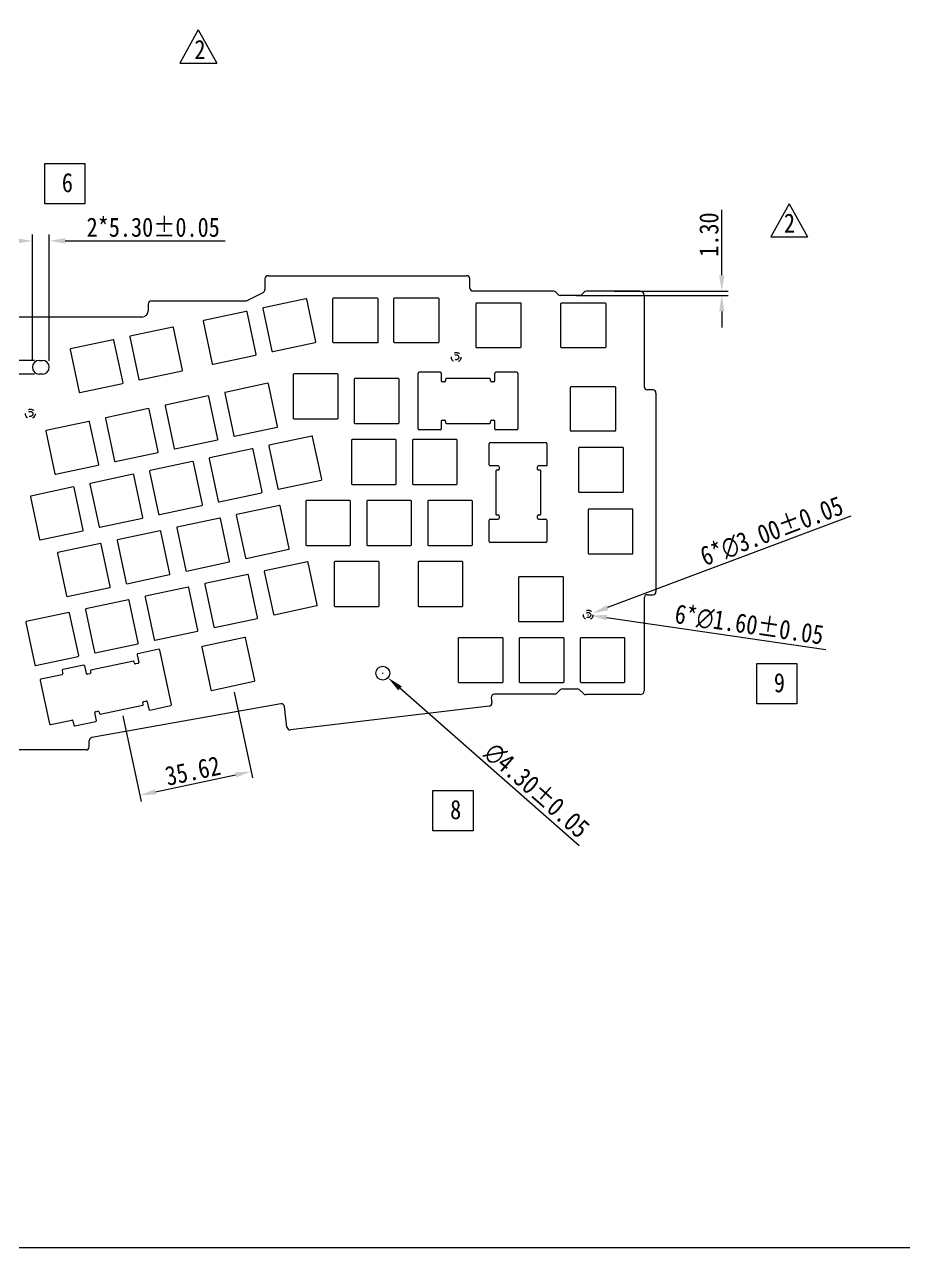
# Model space of a CAD drawing. Header units: millimetres. Extents: x 2357 to 4581, y 2083 to 2871.
# Drawn here: x 3817.8 to 4092.9, y 2082.5 to 2464.7 of the extents above; entities that cross this region are included whole.
import ezdxf

# ---------------------------------------------------------------- set-up
doc = ezdxf.new("R2010")
doc.units = ezdxf.units.MM
doc.header["$LTSCALE"] = 16.335
doc.header["$PDMODE"] = 3
doc.header["$PDSIZE"] = 8
doc.linetypes.add('HIDDEN', pattern=[0.2, 0.1, -0.1])
doc.layers.get('0').update_dxf_attribs({"linetype": 'CONTINUOUS'})
doc.layers.get('Defpoints').update_dxf_attribs({"linetype": 'CONTINUOUS'})
for name, color, linetype in [('DEFAULT_2', 8, 'HIDDEN'), ('图框', 7, 'CONTINUOUS'), ('文字说明', 2, 'CONTINUOUS'), ('标注尺寸', 2, 'CONTINUOUS')]:
    doc.layers.add(name, color=color, linetype=linetype)
doc.styles.get("Standard").update_dxf_attribs({"font": '', "width": 0.85, "height": 6})
doc.styles.get('STANDARD').set_extended_font_data('SimSun')
doc.dimstyles.get("Standard").update_dxf_attribs({"dimtxt": 2.5, "dimasz": 5, "dimexe": 2, "dimexo": 2, "dimgap": 1, "dimtad": 1, "dimzin": 1, "dimdsep": 46, "dimtxsty": 'STANDARD', "dimcen": 0.09, "dimadec": 0, "dimazin": 2, "dimtp": 0.01, "dimtm": 0.01, "dimtfac": 1, "dimtofl": 0, "dimtmove": 0, "dimatfit": 3, "dimfxl": 1, "dimtolj": 1, "dimarcsym": 0})

# ---------------------------------------------------------------- blocks, each defined once
blk = doc.blocks.new('*D17')
at = {"layer": 'Defpoints', "color": 0}
for p in [(3825.56, 2397.07), (3820.26, 2357.56), (3825.56, 2357.56)]:
    blk.add_point(p, dxfattribs=at)
at = {"layer": '标注尺寸', "color": 0, "lineweight": -2}
for p, q in [((3815.26, 2397.07), (3810.26, 2397.07)), ((3820.26, 2359.56), (3820.26, 2399.07)), ((3825.56, 2359.56), (3825.56, 2399.07)), ((3830.56, 2397.07), (3880.49, 2397.07))]:
    blk.add_line(p, q, dxfattribs=at)
at = {"layer": '标注尺寸', "color": 0}
for points in [[(3815.26, 2397.9), (3815.26, 2396.23), (3820.26, 2397.07)], [(3830.56, 2397.9), (3830.56, 2396.23), (3825.56, 2397.07)]]:
    blk.add_solid(points, dxfattribs=at)
at = {"layer": '标注尺寸', "color": 0, "insert": (3858.03, 2401.3), "char_height": 6, "attachment_point": 5}
blk.add_mtext('\\A1;2*5.30%%P0.05', dxfattribs=at)
blk = doc.blocks.new('*D18')
at = {"layer": 'Defpoints', "color": 0}
for p in [(3822.91, 2359.71), (3805.73, 2355.41), (3822.91, 2355.41)]:
    blk.add_point(p, dxfattribs=at)
at = {"layer": '标注尺寸', "color": 0, "lineweight": -2}
for p, q in [((3805.73, 2364.71), (3805.73, 2422.54)), ((3820.91, 2359.71), (3803.73, 2359.71)), ((3820.91, 2355.41), (3803.73, 2355.41)), ((3805.73, 2350.41), (3805.73, 2345.41))]:
    blk.add_line(p, q, dxfattribs=at)
at = {"layer": '标注尺寸', "color": 0}
for points in [[(3804.9, 2364.71), (3806.57, 2364.71), (3805.73, 2359.71)], [(3804.9, 2350.41), (3806.57, 2350.41), (3805.73, 2355.41)]]:
    blk.add_solid(points, dxfattribs=at)
at = {"layer": '标注尺寸', "color": 0, "insert": (3801.5, 2400.07), "char_height": 6, "attachment_point": 5, "rotation": 90}
blk.add_mtext('\\A1;2*4.30%%P0.05', dxfattribs=at)
blk = doc.blocks.new('*D19')
at = {"layer": 'Defpoints', "color": 0}
for p in [(3992.56, 2279.64), (3995.37, 2280.7)]:
    blk.add_point(p, dxfattribs=at)
at = {"layer": '标注尺寸', "color": 0, "lineweight": -2}
for p, q in [((4076.06, 2311.07), (4000.05, 2282.46)), ((3993.88, 2280.17), (3994.06, 2280.17)), ((3993.97, 2280.08), (3993.97, 2280.26))]:
    blk.add_line(p, q, dxfattribs=at)
at = {"layer": '标注尺寸', "color": 0}
blk.add_solid([(3999.76, 2283.24), (4000.34, 2281.68), (3995.37, 2280.7)], dxfattribs=at)
at = {"layer": '标注尺寸', "color": 0, "insert": (4051.37, 2306.3), "char_height": 6, "attachment_point": 5, "rotation": 20.6277}
blk.add_mtext('\\A1;6*{\\fGulim|b0|i0|c129|p0;∅}3.00%%P0.05', dxfattribs=at)
blk = doc.blocks.new('*D20')
at = {"layer": 'Defpoints', "color": 0}
for p in [(3993.18, 2280.29), (3994.76, 2280.06)]:
    blk.add_point(p, dxfattribs=at)
at = {"layer": '标注尺寸', "color": 0, "lineweight": -2}
for p, q in [((3993.88, 2280.17), (3994.06, 2280.17)), ((3993.97, 2280.08), (3993.97, 2280.26)), ((4068.21, 2269.31), (3999.71, 2279.33))]:
    blk.add_line(p, q, dxfattribs=at)
at = {"layer": '标注尺寸', "color": 0}
blk.add_solid([(3999.83, 2280.16), (3999.59, 2278.51), (3994.76, 2280.06)], dxfattribs=at)
at = {"layer": '标注尺寸', "color": 0, "insert": (4044.3, 2277.09), "char_height": 6, "attachment_point": 5, "rotation": 351.6786}
blk.add_mtext('\\A1;6*{\\fGulim|b0|i0|c129|p0;∅}1.60%%P0.05', dxfattribs=at)
blk = doc.blocks.new('*D21')
at = {"layer": 'Defpoints', "color": 0}
for p in [(3928.17, 2263.41), (3931.4, 2260.57)]:
    blk.add_point(p, dxfattribs=at)
at = {"layer": '标注尺寸', "color": 0, "lineweight": -2}
for p, q in [((3929.7, 2261.99), (3929.88, 2261.99)), ((3929.79, 2261.9), (3929.79, 2262.08)), ((3991.13, 2208.02), (3935.16, 2257.27))]:
    blk.add_line(p, q, dxfattribs=at)
at = {"layer": '标注尺寸', "color": 0}
blk.add_solid([(3935.71, 2257.89), (3934.6, 2256.64), (3931.4, 2260.57)], dxfattribs=at)
at = {"layer": '标注尺寸', "color": 0, "insert": (3977.92, 2225.28), "char_height": 6, "attachment_point": 5, "rotation": 318.6564}
blk.add_mtext('\\A1;{\\fGulim|b0|i0|c129|p0;∅}4.30%%P0.05', dxfattribs=at)
blk = doc.blocks.new('*D44')
at = {"layer": 'Defpoints', "color": 0}
for p in [(3882.95, 2258.04), (3848.11, 2250.63), (3888.65, 2231.26)]:
    blk.add_point(p, dxfattribs=at)
at = {"layer": '标注尺寸', "color": 0, "lineweight": -2}
for p, q in [((3883.37, 2256.08), (3889.07, 2229.3)), ((3848.53, 2248.67), (3854.22, 2221.89)), ((3858.7, 2224.88), (3883.76, 2230.22))]:
    blk.add_line(p, q, dxfattribs=at)
at = {"layer": '标注尺寸', "color": 0}
for points in [[(3883.59, 2231.03), (3883.93, 2229.4), (3888.65, 2231.26)], [(3858.53, 2225.7), (3858.87, 2224.07), (3853.81, 2223.84)]]:
    blk.add_solid(points, dxfattribs=at)
at = {"layer": '标注尺寸', "color": 0, "insert": (3870.4, 2231.46), "char_height": 6, "attachment_point": 5, "rotation": 12.0106}
blk.add_mtext('\\A1;35.62', dxfattribs=at)
blk = doc.blocks.new('*D52')
at = {"layer": 'Defpoints', "color": 0}
for p in [(4000.09, 2381.34), (4035.73, 2381.34), (3988.29, 2380.04)]:
    blk.add_point(p, dxfattribs=at)
at = {"layer": '标注尺寸', "color": 0, "lineweight": -2}
for p, q in [((4035.73, 2386.34), (4035.73, 2406.73)), ((4002.09, 2381.34), (4037.73, 2381.34)), ((3990.29, 2380.04), (4037.73, 2380.04)), ((4035.73, 2375.04), (4035.73, 2370.04))]:
    blk.add_line(p, q, dxfattribs=at)
at = {"layer": '标注尺寸', "color": 0}
for points in [[(4034.89, 2386.34), (4036.56, 2386.34), (4035.73, 2381.34)], [(4034.89, 2375.04), (4036.56, 2375.04), (4035.73, 2380.04)]]:
    blk.add_solid(points, dxfattribs=at)
at = {"layer": '标注尺寸', "color": 0, "insert": (4031.73, 2399.03), "char_height": 6, "attachment_point": 5, "rotation": 90}
blk.add_mtext('\\A1;1.30', dxfattribs=at)

msp = doc.modelspace()

# ---------------------------------------------------------------- linework, layer by layer
at = {"color": 5, "linetype": 'Continuous'}
for p, q in [((3892.967, 2385.191), (3892.967, 2381.86)), ((3893.967, 2386.191), (3955.967, 2386.191)), ((3956.967, 2382.336), (3956.967, 2385.191)), ((3887.367, 2378.442), (3892.414, 2380.965)), ((3892.967, 2384.391), (3892.967, 2381.86)), ((3956.967, 2382.336), (3956.967, 2384.391)), ((3983.136, 2381.336), (3957.967, 2381.336)), ((3984.556, 2380.331), (3983.843, 2381.043)), ((3992.738, 2381.043), (3992.024, 2380.33)), ((4010.267, 2381.336), (3993.445, 2381.336)), ((3856.472, 2377.336), (3856.472, 2375.241)), ((3857.472, 2378.336), (3886.92, 2378.336)), ((3905.76, 2378.996), (3892.458, 2376.166)), ((3908.828, 2365.54), (3905.998, 2378.842)), ((3914.223, 2365.436), (3914.223, 2379.036)), ((3914.423, 2379.236), (3928.023, 2379.236)), ((3928.223, 2379.036), (3928.223, 2365.236)), ((3933.273, 2365.436), (3933.273, 2379.036)), ((3933.473, 2379.236), (3947.073, 2379.236)), ((3947.273, 2379.036), (3947.273, 2365.436)), ((3958.922, 2363.891), (3958.922, 2377.491)), ((3959.122, 2377.691), (3972.922, 2377.691)), ((3972.922, 2377.691), (3972.922, 2363.891)), ((3991.317, 2380.037), (3985.263, 2380.038)), ((3985.467, 2363.891), (3985.467, 2377.491)), ((3985.667, 2377.691), (3999.267, 2377.691)), ((3999.467, 2377.491), (3999.467, 2363.891)), ((4011.467, 2380.136), (4011.467, 2351.506)), ((3887.127, 2375.032), (3873.825, 2372.202)), ((3890.195, 2361.576), (3887.365, 2374.878)), ((3892.304, 2375.929), (3895.134, 2362.626)), ((3854.472, 2373.241), (3801.538, 2373.241)), ((3864.166, 2370.147), (3850.864, 2367.317)), ((3867.234, 2356.691), (3864.404, 2369.993)), ((3873.671, 2371.965), (3876.501, 2358.662)), ((3845.533, 2366.183), (3832.231, 2363.353)), ((3848.601, 2352.726), (3845.771, 2366.029)), ((3850.71, 2367.08), (3853.54, 2353.777)), ((3832.077, 2363.115), (3834.907, 2349.813)), ((3895.371, 2362.472), (3908.674, 2365.302)), ((3928.223, 2365.236), (3914.423, 2365.236)), ((3947.073, 2365.236), (3933.473, 2365.236)), ((3972.722, 2363.691), (3959.122, 2363.691)), ((3999.267, 2363.691), (3985.667, 2363.691)), ((3822.407, 2359.711), (3823.407, 2359.711)), ((3876.738, 2358.508), (3890.041, 2361.338)), ((3823.407, 2355.411), (3822.407, 2355.411)), ((3853.777, 2353.623), (3867.08, 2356.453)), ((3901.822, 2355.291), (3901.822, 2341.691)), ((3915.622, 2355.491), (3902.022, 2355.491)), ((3915.822, 2341.691), (3915.822, 2355.291)), ((3940.822, 2338.323), (3940.822, 2355.721)), ((3947.772, 2356.021), (3941.122, 2356.021)), ((3948.072, 2355.721), (3948.072, 2353.321)), ((3964.772, 2353.321), (3964.772, 2355.721)), ((3971.722, 2356.021), (3965.072, 2356.021)), ((3972.022, 2355.721), (3972.022, 2338.323)), ((3835.144, 2349.659), (3848.447, 2352.489)), ((3893.827, 2352.573), (3880.524, 2349.743)), ((3896.894, 2339.117), (3894.064, 2352.419)), ((3920.872, 2353.821), (3920.872, 2340.221)), ((3934.672, 2354.021), (3921.072, 2354.021)), ((3934.872, 2340.221), (3934.872, 2353.821)), ((3949.122, 2353.021), (3948.372, 2353.021)), ((3949.422, 2353.821), (3949.422, 2353.321)), ((3963.222, 2354.021), (3949.622, 2354.021)), ((3963.422, 2353.321), (3963.422, 2353.821)), ((3964.472, 2353.021), (3963.722, 2353.021)), ((3988.467, 2337.771), (3988.467, 2351.371)), ((3988.667, 2351.571), (4002.267, 2351.571)), ((4002.467, 2351.371), (4002.467, 2337.771)), ((4014.167, 2350.506), (4012.467, 2350.506)), ((3875.194, 2348.609), (3861.891, 2345.779)), ((3878.261, 2335.153), (3875.431, 2348.455)), ((3880.37, 2349.506), (3883.2, 2336.204)), ((4015.167, 2349.506), (4015.167, 2287.506)), ((3856.561, 2344.645), (3843.258, 2341.815)), ((3859.628, 2331.189), (3856.798, 2344.491)), ((3861.737, 2345.542), (3864.567, 2332.239)), ((3837.928, 2340.681), (3824.625, 2337.851)), ((3840.995, 2327.224), (3838.165, 2340.527)), ((3843.104, 2341.578), (3845.934, 2328.275)), ((3902.022, 2341.491), (3915.622, 2341.491)), ((3921.072, 2340.021), (3934.672, 2340.021)), ((3948.072, 2340.721), (3948.072, 2338.323)), ((3948.372, 2341.021), (3949.122, 2341.021)), ((3949.422, 2340.721), (3949.422, 2340.221)), ((3949.622, 2340.021), (3963.222, 2340.021)), ((3963.422, 2340.221), (3963.422, 2340.721)), ((3963.722, 2341.021), (3964.472, 2341.021)), ((3964.772, 2338.323), (3964.772, 2340.721)), ((3824.471, 2337.613), (3827.301, 2324.311)), ((3883.438, 2336.05), (3896.74, 2338.88)), ((3907.621, 2336.032), (3894.318, 2333.202)), ((3910.688, 2322.575), (3907.858, 2335.878)), ((3947.772, 2338.023), (3941.122, 2338.023)), ((3971.722, 2338.023), (3965.072, 2338.023)), ((4002.267, 2337.571), (3988.667, 2337.571)), ((3864.805, 2332.085), (3878.107, 2334.916)), ((3888.988, 2332.067), (3875.685, 2329.237)), ((3892.055, 2318.611), (3889.225, 2331.913)), ((3894.164, 2332.964), (3896.994, 2319.662)), ((3919.984, 2334.771), (3919.984, 2321.171)), ((3933.784, 2334.971), (3920.184, 2334.971)), ((3933.984, 2321.171), (3933.984, 2334.771)), ((3939.034, 2334.771), (3939.034, 2321.171)), ((3952.834, 2334.971), (3939.234, 2334.971)), ((3953.034, 2321.171), (3953.034, 2334.771)), ((3963.078, 2327.107), (3963.078, 2333.757)), ((3963.378, 2334.057), (3980.778, 2334.057)), ((3981.078, 2333.757), (3981.078, 2326.807)), ((3990.972, 2332.321), (3990.972, 2318.721)), ((4004.772, 2332.521), (3991.172, 2332.521)), ((4004.972, 2318.721), (4004.972, 2332.321)), ((3846.172, 2328.121), (3859.474, 2330.951)), ((3870.355, 2328.103), (3857.052, 2325.273)), ((3873.422, 2314.647), (3870.592, 2327.949)), ((3875.531, 2329), (3878.361, 2315.698)), ((3827.539, 2324.157), (3840.841, 2326.987)), ((3851.722, 2324.139), (3838.419, 2321.309)), ((3854.789, 2310.683), (3851.959, 2323.985)), ((3856.898, 2325.036), (3859.728, 2311.734)), ((3965.837, 2326.807), (3963.378, 2326.807)), ((3965.137, 2325.257), (3965.137, 2311.657)), ((3965.837, 2325.457), (3965.337, 2325.457)), ((3966.137, 2326.507), (3966.137, 2325.757)), ((3978.137, 2325.757), (3978.137, 2326.507)), ((3981.078, 2326.807), (3978.437, 2326.807)), ((3978.937, 2325.457), (3978.437, 2325.457)), ((3979.137, 2311.657), (3979.137, 2325.257)), ((3833.089, 2320.175), (3819.786, 2317.345)), ((3836.156, 2306.719), (3833.326, 2320.021)), ((3838.265, 2321.072), (3841.096, 2307.77)), ((3897.232, 2319.508), (3910.534, 2322.338)), ((3920.184, 2320.971), (3933.784, 2320.971)), ((3939.234, 2320.971), (3952.834, 2320.971)), ((3819.632, 2317.108), (3822.463, 2303.805)), ((3878.599, 2315.544), (3891.901, 2318.374)), ((3991.172, 2318.521), (4004.772, 2318.521)), ((3859.966, 2311.58), (3873.268, 2314.41)), ((3897.461, 2314.394), (3884.159, 2311.564)), ((3900.528, 2300.937), (3897.698, 2314.24)), ((3905.722, 2315.721), (3905.722, 2302.121)), ((3919.522, 2315.921), (3905.922, 2315.921)), ((3919.722, 2302.121), (3919.722, 2315.721)), ((3924.772, 2315.721), (3924.772, 2302.121)), ((3938.572, 2315.921), (3924.972, 2315.921)), ((3938.772, 2302.121), (3938.772, 2315.721)), ((3943.822, 2315.721), (3943.822, 2302.121)), ((3957.622, 2315.921), (3944.022, 2315.921)), ((3957.822, 2302.121), (3957.822, 2315.721)), ((3993.972, 2313.071), (3993.972, 2299.471)), ((4007.772, 2313.271), (3994.172, 2313.271)), ((4007.972, 2299.471), (4007.972, 2313.071)), ((3841.333, 2307.616), (3854.635, 2310.446)), ((3878.828, 2310.43), (3865.526, 2307.6)), ((3881.895, 2296.973), (3879.065, 2310.276)), ((3884.005, 2311.326), (3886.835, 2298.024)), ((3963.078, 2303.157), (3963.078, 2309.807)), ((3963.378, 2310.107), (3965.837, 2310.107)), ((3965.337, 2311.457), (3965.837, 2311.457)), ((3966.137, 2311.157), (3966.137, 2310.407)), ((3978.137, 2310.407), (3978.137, 2311.157)), ((3978.437, 2311.457), (3978.937, 2311.457)), ((3978.437, 2310.107), (3980.778, 2310.107)), ((3981.078, 2309.807), (3981.078, 2303.157)), ((3822.7, 2303.651), (3836.002, 2306.481)), ((3860.195, 2306.465), (3846.893, 2303.635)), ((3863.262, 2293.009), (3860.432, 2306.311)), ((3865.372, 2307.362), (3868.202, 2294.06)), ((3841.562, 2302.501), (3828.26, 2299.671)), ((3844.629, 2289.045), (3841.799, 2302.347)), ((3846.739, 2303.398), (3849.569, 2290.096)), ((3905.922, 2301.921), (3919.522, 2301.921)), ((3924.972, 2301.921), (3938.572, 2301.921)), ((3944.022, 2301.921), (3957.622, 2301.921)), ((3980.778, 2302.857), (3963.378, 2302.857)), ((3828.106, 2299.434), (3830.936, 2286.132)), ((3887.072, 2297.87), (3900.374, 2300.7)), ((3994.172, 2299.271), (4007.772, 2299.271)), ((3868.439, 2293.906), (3881.741, 2296.736)), ((3892.752, 2293.711), (3895.582, 2280.409)), ((3906.208, 2296.778), (3892.906, 2293.948)), ((3909.275, 2283.322), (3906.445, 2296.624)), ((3914.622, 2296.671), (3914.622, 2283.071)), ((3928.422, 2296.871), (3914.822, 2296.871)), ((3928.622, 2283.071), (3928.622, 2296.671)), ((3940.822, 2296.671), (3940.822, 2283.071)), ((3954.622, 2296.871), (3941.022, 2296.871)), ((3954.822, 2283.071), (3954.822, 2296.671)), ((3849.806, 2289.942), (3863.108, 2292.772)), ((3874.119, 2289.747), (3876.949, 2276.445)), ((3887.575, 2292.814), (3874.273, 2289.984)), ((3890.642, 2279.358), (3887.812, 2292.66)), ((3972.222, 2291.921), (3972.222, 2278.321)), ((3986.022, 2292.121), (3972.422, 2292.121)), ((3986.222, 2278.321), (3986.222, 2291.921)), ((3831.173, 2285.978), (3844.475, 2288.808)), ((3855.486, 2285.783), (3858.316, 2272.48)), ((3868.942, 2288.85), (3855.64, 2286.02)), ((3872.009, 2275.394), (3869.179, 2288.696)), ((4011.467, 2285.506), (4011.467, 2256.501)), ((4012.467, 2286.506), (4014.167, 2286.506)), ((3836.853, 2281.819), (3839.683, 2268.516)), ((3850.309, 2284.886), (3837.007, 2282.056)), ((3853.376, 2271.43), (3850.546, 2284.732)), ((3895.819, 2280.255), (3909.121, 2283.085)), ((3914.822, 2282.871), (3928.422, 2282.871)), ((3941.022, 2282.871), (3954.622, 2282.871)), ((3818.22, 2277.854), (3821.05, 2264.552)), ((3831.676, 2280.922), (3818.374, 2278.092)), ((3834.743, 2267.465), (3831.913, 2280.768)), ((3877.186, 2276.291), (3890.488, 2279.121)), ((3972.422, 2278.121), (3986.022, 2278.121)), ((3858.553, 2272.326), (3871.855, 2275.156)), ((3839.92, 2268.362), (3853.222, 2271.192)), ((3886.691, 2273.15), (3873.389, 2270.32)), ((3889.758, 2259.693), (3886.928, 2272.996)), ((3953.372, 2272.871), (3953.372, 2259.271)), ((3967.172, 2273.071), (3953.572, 2273.071)), ((3967.372, 2259.271), (3967.372, 2272.871)), ((3972.422, 2272.871), (3972.422, 2259.271)), ((3986.222, 2273.071), (3972.622, 2273.071)), ((3986.422, 2259.271), (3986.422, 2272.871)), ((3991.472, 2272.871), (3991.472, 2259.271)), ((4005.272, 2273.071), (3991.672, 2273.071)), ((4005.472, 2259.271), (4005.472, 2272.871)), ((3821.287, 2264.398), (3834.589, 2267.228)), ((3853.01, 2267.722), (3853.509, 2265.375)), ((3859.745, 2269.462), (3853.241, 2268.078)), ((3863.722, 2252.212), (3860.101, 2269.231)), ((3873.235, 2270.082), (3876.065, 2256.78)), ((3829.584, 2262.738), (3829.771, 2261.858)), ((3836.32, 2264.478), (3829.815, 2263.094)), ((3837.175, 2261.9), (3836.675, 2264.247)), ((3838.391, 2262.67), (3838.495, 2262.18)), ((3851.848, 2265.737), (3838.545, 2262.907)), ((3852.189, 2265.094), (3852.085, 2265.583)), ((3853.278, 2265.019), (3852.545, 2264.863)), ((3822.707, 2259.742), (3825.6, 2246.146)), ((3829.54, 2261.502), (3822.938, 2260.098)), ((3838.264, 2261.825), (3837.531, 2261.669)), ((3876.302, 2256.626), (3889.604, 2259.456)), ((3953.572, 2259.071), (3967.172, 2259.071)), ((3972.622, 2259.071), (3986.222, 2259.071)), ((3991.672, 2259.071), (4005.272, 2259.071)), ((3983.752, 2255.428), (3964.695, 2255.428)), ((3985.355, 2256.849), (3983.937, 2255.561)), ((3986.028, 2257.109), (3990.537, 2257.109)), ((3992.628, 2255.561), (3991.209, 2256.849)), ((4010.267, 2255.301), (3993.3, 2255.301)), ((3897.909, 2252.414), (3838.863, 2241.851)), ((3841.459, 2249.213), (3854.761, 2252.043)), ((3854.915, 2252.281), (3854.811, 2252.77)), ((3855.042, 2253.125), (3855.775, 2253.281)), ((3856.131, 2253.05), (3856.631, 2250.703)), ((3856.987, 2250.472), (3863.491, 2251.856)), ((3899.835, 2245.158), (3899.078, 2251.548)), ((3963.012, 2251.63), (3900.945, 2244.282)), ((3963.701, 2254.311), (3963.887, 2252.74)), ((3825.956, 2245.915), (3832.558, 2247.32)), ((3840.296, 2247.228), (3839.797, 2249.575)), ((3840.028, 2249.931), (3840.761, 2250.087)), ((3841.117, 2249.856), (3841.221, 2249.367)), ((3832.914, 2247.089), (3833.205, 2245.719)), ((3833.561, 2245.488), (3840.065, 2246.872)), ((3838.039, 2238.991), (3838.039, 2240.866)), ((3837.039, 2237.991), (3800.039, 2237.991))]:
    msp.add_line(p, q, dxfattribs=at)
msp.add_circle((3929.787, 2261.991), 2.15, dxfattribs=at)
for centre, radius, start, end in [((3893.967, 2385.191), 1, 90, 180), ((3955.967, 2385.191), 1, 0, 90), ((3891.967, 2381.86), 1, 296.56505, 0), ((3957.967, 2382.336), 1, 180, 270), ((3983.136, 2380.336), 1, 44.99616, 90), ((3993.445, 2380.336), 1, 90, 134.99616), ((4010.267, 2380.136), 1.2, 0, 90), ((3857.472, 2377.336), 1, 90, 180), ((3886.92, 2379.336), 1, 270, 296.56505), ((3905.802, 2378.8), 0.2, 12.01059, 102.01059), ((3914.423, 2379.036), 0.2, 90, 180), ((3928.023, 2379.036), 0.2, 0, 90), ((3933.473, 2379.036), 0.2, 90, 180), ((3947.073, 2379.036), 0.2, 0, 90), ((3959.122, 2377.491), 0.2, 90, 180), ((3985.263, 2381.038), 1, 224.99616, 269.99616), ((3985.667, 2377.491), 0.2, 90, 180), ((3991.317, 2381.037), 1, 269.99616, 314.99616), ((3999.267, 2377.491), 0.2, 0, 90), ((3854.472, 2375.241), 2, 270, 0), ((3887.169, 2374.836), 0.2, 12.01059, 102.01059), ((3892.5, 2375.97), 0.2, 102.01059, 192.01059), ((3864.208, 2369.951), 0.2, 12.01059, 102.01059), ((3873.867, 2372.006), 0.2, 102.01059, 192.01059), ((3845.575, 2365.987), 0.2, 12.01059, 102.01059), ((3850.906, 2367.121), 0.2, 102.01059, 192.01059), ((3832.273, 2363.157), 0.2, 102.01059, 192.01059), ((3895.33, 2362.668), 0.2, 192.01059, 282.01059), ((3908.632, 2365.498), 0.2, 282.01059, 12.01059), ((3914.423, 2365.436), 0.2, 180, 270), ((3933.473, 2365.436), 0.2, 180, 270), ((3947.073, 2365.436), 0.2, 270, 0), ((3959.122, 2363.891), 0.2, 180, 270), ((3972.722, 2363.891), 0.2, 270, 0), ((3985.667, 2363.891), 0.2, 180, 270), ((3999.267, 2363.891), 0.2, 270, 0), ((3822.407, 2357.561), 2.15, 90, 270), ((3823.407, 2357.561), 2.15, 270, 90), ((3876.697, 2358.704), 0.2, 192.01059, 282.01059), ((3889.999, 2361.534), 0.2, 282.01059, 12.01059), ((3867.038, 2356.649), 0.2, 282.01059, 12.01059), ((3902.022, 2355.291), 0.2, 90, 180), ((3915.622, 2355.291), 0.2, 0, 90), ((3941.122, 2355.721), 0.3, 90, 180), ((3947.772, 2355.721), 0.3, 0, 90), ((3965.072, 2355.721), 0.3, 90, 180), ((3971.722, 2355.721), 0.3, 0, 90), ((3848.405, 2352.685), 0.2, 282.01059, 12.01059), ((3853.736, 2353.819), 0.2, 192.01059, 282.01059), ((3893.868, 2352.378), 0.2, 12.01059, 102.01059), ((3921.072, 2353.821), 0.2, 90, 180), ((3934.672, 2353.821), 0.2, 0, 90), ((3948.372, 2353.321), 0.3, 180, 270), ((3949.122, 2353.321), 0.3, 270, 0), ((3949.622, 2353.821), 0.2, 90, 180), ((3963.222, 2353.821), 0.2, 0, 90), ((3963.722, 2353.321), 0.3, 180, 270), ((3964.472, 2353.321), 0.3, 270, 0), ((3988.667, 2351.371), 0.2, 90, 180), ((4002.267, 2351.371), 0.2, 0, 90), ((4012.467, 2351.506), 1, 180, 270), ((4014.167, 2349.506), 1, 0, 90), ((3835.103, 2349.855), 0.2, 192.01059, 282.01059), ((3875.235, 2348.413), 0.2, 12.01059, 102.01059), ((3880.566, 2349.548), 0.2, 102.01059, 192.01059), ((3856.602, 2344.449), 0.2, 12.01059, 102.01059), ((3861.933, 2345.583), 0.2, 102.01059, 192.01059), ((3837.969, 2340.485), 0.2, 12.01059, 102.01059), ((3843.3, 2341.619), 0.2, 102.01059, 192.01059), ((3896.698, 2339.075), 0.2, 282.01059, 12.01059), ((3902.022, 2341.691), 0.2, 180, 270), ((3915.622, 2341.691), 0.2, 270, 0), ((3921.072, 2340.221), 0.2, 180, 270), ((3934.672, 2340.221), 0.2, 270, 0), ((3948.372, 2340.721), 0.3, 90, 180), ((3949.122, 2340.721), 0.3, 0, 90), ((3949.622, 2340.221), 0.2, 180, 270), ((3963.222, 2340.221), 0.2, 270, 0), ((3963.722, 2340.721), 0.3, 90, 180), ((3964.472, 2340.721), 0.3, 0, 90), ((3824.667, 2337.655), 0.2, 102.01059, 192.01059), ((3878.065, 2335.111), 0.2, 282.01059, 12.01059), ((3883.396, 2336.245), 0.2, 192.01059, 282.01059), ((3907.662, 2335.836), 0.2, 12.01059, 102.01059), ((3941.122, 2338.323), 0.3, 180, 270), ((3947.772, 2338.323), 0.3, 270, 0), ((3965.072, 2338.323), 0.3, 180, 270), ((3971.722, 2338.323), 0.3, 270, 0), ((3988.667, 2337.771), 0.2, 180, 270), ((4002.267, 2337.771), 0.2, 270, 0), ((3864.763, 2332.281), 0.2, 192.01059, 282.01059), ((3889.029, 2331.872), 0.2, 12.01059, 102.01059), ((3894.36, 2333.006), 0.2, 102.01059, 192.01059), ((3920.184, 2334.771), 0.2, 90, 180), ((3933.784, 2334.771), 0.2, 0, 90), ((3939.234, 2334.771), 0.2, 90, 180), ((3952.834, 2334.771), 0.2, 0, 90), ((3963.378, 2333.757), 0.3, 90, 180), ((3980.778, 2333.757), 0.3, 0, 90), ((3991.172, 2332.321), 0.2, 90, 180), ((4004.772, 2332.321), 0.2, 0, 90), ((3846.13, 2328.317), 0.2, 192.01059, 282.01059), ((3859.432, 2331.147), 0.2, 282.01059, 12.01059), ((3870.396, 2327.908), 0.2, 12.01059, 102.01059), ((3875.727, 2329.042), 0.2, 102.01059, 192.01059), ((3827.497, 2324.353), 0.2, 192.01059, 282.01059), ((3840.799, 2327.183), 0.2, 282.01059, 12.01059), ((3851.763, 2323.943), 0.2, 12.01059, 102.01059), ((3857.094, 2325.078), 0.2, 102.01059, 192.01059), ((3963.378, 2327.107), 0.3, 180, 270), ((3965.337, 2325.257), 0.2, 90, 180), ((3965.837, 2326.507), 0.3, 0, 90), ((3965.837, 2325.757), 0.3, 270, 0), ((3978.437, 2326.507), 0.3, 90, 180), ((3978.437, 2325.757), 0.3, 180, 270), ((3978.937, 2325.257), 0.2, 0, 90), ((3833.13, 2319.979), 0.2, 12.01059, 102.01059), ((3838.461, 2321.113), 0.2, 102.01059, 192.01059), ((3910.492, 2322.534), 0.2, 282.01059, 12.01059), ((3920.184, 2321.171), 0.2, 180, 270), ((3933.784, 2321.171), 0.2, 270, 0), ((3939.234, 2321.171), 0.2, 180, 270), ((3952.834, 2321.171), 0.2, 270, 0), ((3819.828, 2317.149), 0.2, 102.01059, 192.01059), ((3891.859, 2318.57), 0.2, 282.01059, 12.01059), ((3897.19, 2319.704), 0.2, 192.01059, 282.01059), ((3991.172, 2318.721), 0.2, 180, 270), ((4004.772, 2318.721), 0.2, 270, 0), ((3873.226, 2314.605), 0.2, 282.01059, 12.01059), ((3878.557, 2315.739), 0.2, 192.01059, 282.01059), ((3897.503, 2314.198), 0.2, 12.01059, 102.01059), ((3905.922, 2315.721), 0.2, 90, 180), ((3919.522, 2315.721), 0.2, 0, 90), ((3924.972, 2315.721), 0.2, 90, 180), ((3938.572, 2315.721), 0.2, 0, 90), ((3944.022, 2315.721), 0.2, 90, 180), ((3957.622, 2315.721), 0.2, 0, 90), ((3994.172, 2313.071), 0.2, 90, 180), ((4007.772, 2313.071), 0.2, 0, 90), ((3854.593, 2310.641), 0.2, 282.01059, 12.01059), ((3859.924, 2311.775), 0.2, 192.01059, 282.01059), ((3878.87, 2310.234), 0.2, 12.01059, 102.01059), ((3884.2, 2311.368), 0.2, 102.01059, 192.01059), ((3963.378, 2309.807), 0.3, 90, 180), ((3965.337, 2311.657), 0.2, 180, 270), ((3965.837, 2311.157), 0.3, 0, 90), ((3965.837, 2310.407), 0.3, 270, 0), ((3978.437, 2311.157), 0.3, 90, 180), ((3978.437, 2310.407), 0.3, 180, 270), ((3978.937, 2311.657), 0.2, 270, 0), ((3980.778, 2309.807), 0.3, 0, 90), ((3835.96, 2306.677), 0.2, 282.01059, 12.01059), ((3841.291, 2307.811), 0.2, 192.01059, 282.01059), ((3860.237, 2306.27), 0.2, 12.01059, 102.01059), ((3865.567, 2307.404), 0.2, 102.01059, 192.01059), ((3822.658, 2303.847), 0.2, 192.01059, 282.01059), ((3841.604, 2302.306), 0.2, 12.01059, 102.01059), ((3846.934, 2303.44), 0.2, 102.01059, 192.01059), ((3900.333, 2300.896), 0.2, 282.01059, 12.01059), ((3905.922, 2302.121), 0.2, 180, 270), ((3919.522, 2302.121), 0.2, 270, 0), ((3924.972, 2302.121), 0.2, 180, 270), ((3938.572, 2302.121), 0.2, 270, 0), ((3944.022, 2302.121), 0.2, 180, 270), ((3957.622, 2302.121), 0.2, 270, 0), ((3963.378, 2303.157), 0.3, 180, 270), ((3980.778, 2303.157), 0.3, 270, 0), ((3828.301, 2299.476), 0.2, 102.01059, 192.01059), ((3881.7, 2296.932), 0.2, 282.01059, 12.01059), ((3887.03, 2298.066), 0.2, 192.01059, 282.01059), ((3994.172, 2299.471), 0.2, 180, 270), ((4007.772, 2299.471), 0.2, 270, 0), ((3868.397, 2294.102), 0.2, 192.01059, 282.01059), ((3892.947, 2293.753), 0.2, 102.01059, 192.01059), ((3906.25, 2296.583), 0.2, 12.01059, 102.01059), ((3914.822, 2296.671), 0.2, 90, 180), ((3928.422, 2296.671), 0.2, 0, 90), ((3941.022, 2296.671), 0.2, 90, 180), ((3954.622, 2296.671), 0.2, 0, 90), ((3849.764, 2290.137), 0.2, 192.01059, 282.01059), ((3863.067, 2292.968), 0.2, 282.01059, 12.01059), ((3874.314, 2289.788), 0.2, 102.01059, 192.01059), ((3887.617, 2292.619), 0.2, 12.01059, 102.01059), ((3972.422, 2291.921), 0.2, 90, 180), ((3986.022, 2291.921), 0.2, 0, 90), ((3831.131, 2286.173), 0.2, 192.01059, 282.01059), ((3844.434, 2289.003), 0.2, 282.01059, 12.01059), ((3855.681, 2285.824), 0.2, 102.01059, 192.01059), ((3868.984, 2288.654), 0.2, 12.01059, 102.01059), ((4012.467, 2285.506), 1, 90, 180), ((4014.167, 2287.506), 1, 270, 0), ((3837.048, 2281.86), 0.2, 102.01059, 192.01059), ((3850.351, 2284.69), 0.2, 12.01059, 102.01059), ((3909.08, 2283.28), 0.2, 282.01059, 12.01059), ((3914.822, 2283.071), 0.2, 180, 270), ((3928.422, 2283.071), 0.2, 270, 0), ((3941.022, 2283.071), 0.2, 180, 270), ((3954.622, 2283.071), 0.2, 270, 0), ((3818.415, 2277.896), 0.2, 102.01059, 192.01059), ((3831.718, 2280.726), 0.2, 12.01059, 102.01059), ((3890.447, 2279.316), 0.2, 282.01059, 12.01059), ((3895.777, 2280.45), 0.2, 192.01059, 282.01059), ((3972.422, 2278.321), 0.2, 180, 270), ((3986.022, 2278.321), 0.2, 270, 0), ((3871.814, 2275.352), 0.2, 282.01059, 12.01059), ((3877.144, 2276.486), 0.2, 192.01059, 282.01059), ((3853.181, 2271.388), 0.2, 282.01059, 12.01059), ((3858.511, 2272.522), 0.2, 192.01059, 282.01059), ((3873.43, 2270.124), 0.2, 102.01059, 192.01059), ((3886.733, 2272.954), 0.2, 12.01059, 102.01059), ((3953.572, 2272.871), 0.2, 90, 180), ((3967.172, 2272.871), 0.2, 0, 90), ((3972.622, 2272.871), 0.2, 90, 180), ((3986.222, 2272.871), 0.2, 0, 90), ((3991.672, 2272.871), 0.2, 90, 180), ((4005.272, 2272.871), 0.2, 0, 90), ((3834.548, 2267.424), 0.2, 282.01059, 12.01059), ((3839.879, 2268.558), 0.2, 192.01059, 282.01059), ((3853.303, 2267.785), 0.3, 102.01059, 192.01059), ((3859.808, 2269.168), 0.3, 12.01059, 102.01059), ((3821.246, 2264.594), 0.2, 192.01059, 282.01059), ((3829.878, 2262.801), 0.3, 102.01059, 192.01059), ((3836.382, 2264.185), 0.3, 12.01059, 102.01059), ((3838.587, 2262.711), 0.2, 102.01059, 192.01059), ((3851.889, 2265.541), 0.2, 12.01059, 102.01059), ((3852.482, 2265.156), 0.3, 192.01059, 282.01059), ((3853.216, 2265.312), 0.3, 282.01059, 12.01059), ((3823.001, 2259.804), 0.3, 102.01059, 192.01059), ((3829.478, 2261.796), 0.3, 282.01059, 12.01059), ((3837.468, 2261.962), 0.3, 192.01059, 282.01059), ((3838.202, 2262.118), 0.3, 282.01059, 12.01059), ((3889.563, 2259.652), 0.2, 282.01059, 12.01059), ((3953.572, 2259.271), 0.2, 180, 270), ((3967.172, 2259.271), 0.2, 270, 0), ((3972.622, 2259.271), 0.2, 180, 270), ((3986.222, 2259.271), 0.2, 270, 0), ((3991.672, 2259.271), 0.2, 180, 270), ((4005.272, 2259.271), 0.2, 270, 0), ((3876.26, 2256.822), 0.2, 192.01059, 282.01059), ((3964.695, 2254.428), 1, 90, 186.7514), ((3983.264, 2256.301), 1, 299.19492, 312.23653), ((3986.028, 2256.109), 1, 90, 132.23653), ((3990.537, 2256.109), 1, 47.76347, 90), ((3993.3, 2256.301), 1, 227.76347, 270), ((4010.267, 2256.501), 1.2, 270, 0), ((3854.719, 2252.239), 0.2, 282.01059, 12.01059), ((3855.104, 2252.832), 0.3, 102.01059, 192.01059), ((3855.838, 2252.988), 0.3, 12.01059, 102.01059), ((3863.429, 2252.149), 0.3, 282.01059, 12.01059), ((3898.085, 2251.43), 1, 6.7514, 100.14345), ((3962.894, 2252.623), 1, 276.7514, 6.7514), ((3832.62, 2247.026), 0.3, 12.01059, 102.01059), ((3840.09, 2249.638), 0.3, 102.01059, 192.01059), ((3840.003, 2247.165), 0.3, 282.01059, 12.01059), ((3840.824, 2249.794), 0.3, 12.01059, 102.01059), ((3841.417, 2249.409), 0.2, 192.01059, 282.01059), ((3856.924, 2250.765), 0.3, 192.01059, 282.01059), ((3825.893, 2246.208), 0.3, 192.01059, 282.01059), ((3833.498, 2245.782), 0.3, 192.01059, 282.01059), ((3900.828, 2245.275), 1, 186.7514, 276.7514), ((3839.039, 2240.866), 1, 100.14345, 180), ((3837.039, 2238.991), 1, 270, 0)]:
    msp.add_arc(centre, radius, start, end, dxfattribs=at)
at = {"layer": 'DEFAULT_2', "color": 5, "linetype": 'HIDDEN'}
for centre, radius in [((3952.722, 2360.691), 1.5), ((3952.722, 2360.691), 0.8), ((3819.627, 2342.991), 1.5), ((3819.627, 2342.991), 0.8), ((3993.967, 2280.171), 1.5), ((3993.967, 2280.171), 0.8)]:
    msp.add_circle(centre, radius, dxfattribs=at)
at = {"layer": '图框'}
msp.add_lwpolyline([(3469.1, 2082.518), (4581.068, 2082.518), (4581.068, 2868.758), (3469.1, 2868.758)], close=True, dxfattribs=at)
at = {"layer": '文字说明', "color": 5}
for p, q in [((3872.112, 2462.968), (3866.352, 2452.6)), ((3872.112, 2462.968), (3877.872, 2452.6)), ((3866.352, 2452.6), (3877.872, 2452.6)), ((4056.804, 2408.689), (4051.044, 2398.321)), ((4056.804, 2408.689), (4062.564, 2398.321)), ((4051.044, 2398.321), (4062.564, 2398.321))]:
    msp.add_line(p, q, dxfattribs=at)
for points in [[(3824.109, 2421.256), (3836.709, 2421.256), (3836.709, 2408.656), (3824.109, 2408.656)], [(4046.634, 2264.993), (4059.234, 2264.993), (4059.234, 2252.393), (4046.634, 2252.393)], [(3945.459, 2225.346), (3958.059, 2225.346), (3958.059, 2212.746), (3945.459, 2212.746)]]:
    msp.add_lwpolyline(points, close=True, dxfattribs=at)

# ---------------------------------------------------------------- texts
at = {"layer": '标注尺寸', "color": 5, "char_height": 6, "width": 5.72356, "attachment_point": 1}
for s, insert in [('2', (3870.898, 2459.866)), ('6', (3829.479, 2418.29)), ('2', (4055.151, 2405.614)), ('9', (4052.004, 2262.027)), ('8', (3950.829, 2222.38))]:
    msp.add_mtext(s, dxfattribs=dict(at, insert=insert))

# ---------------------------------------------------------------- dimensions: what is measured, and where the dimension line sits
at = {"layer": '标注尺寸', "color": 5}
dim = msp.add_linear_dim(base=(3805.734, 2355.411), p1=(3822.907, 2359.711), p2=(3822.907, 2355.411), angle=90, text='2*<>%%P0.05', dimstyle='STANDARD', dxfattribs=at)
dim.commit()
dim.dimension.update_dxf_attribs({"geometry": '*D18', "text_midpoint": (3805.734, 2400.067), "dimtype": 160})
dim = msp.add_linear_dim(base=(3825.557, 2397.068), p1=(3820.257, 2357.561), p2=(3825.557, 2357.561), text='2*<>%%P0.05', dimstyle='STANDARD', dxfattribs=at)
dim.commit()
dim.dimension.update_dxf_attribs({"geometry": '*D17', "text_midpoint": (3858.025, 2401.303)})
dim = msp.add_linear_dim(base=(4035.725, 2381.336), p1=(3988.29, 2380.037), p2=(4000.09, 2381.336), angle=90, dimstyle='STANDARD', dxfattribs=at)
dim.commit()
dim.dimension.update_dxf_attribs({"geometry": '*D52', "text_midpoint": (4031.725, 2399.032)})
for p1, p2, text, picture, middle in [((3992.563, 2279.643), (3995.371, 2280.7), '6*<>%%P0.05', '*D19', (4052.863, 2302.341)), ((3993.176, 2280.287), (3994.759, 2280.056), '6*<>%%P0.05', '*D20', (4043.686, 2272.899)), ((3928.173, 2263.412), (3931.401, 2260.571), '<>%%P0.05', '*D21', (3975.127, 2222.098))]:
    dim = msp.add_diameter_dim_2p(p1=p1, p2=p2, text=text, dimstyle='STANDARD', dxfattribs=at)
    dim.commit()
    dim.dimension.update_dxf_attribs({"geometry": picture, "text_midpoint": middle, "dimtype": 163})
dim = msp.add_aligned_dim(p1=(3848.11, 2250.628), p2=(3882.953, 2258.041), distance=-27.384, dimstyle='STANDARD', dxfattribs=at)
dim.commit()
dim.dimension.update_dxf_attribs({"geometry": '*D44', "text_midpoint": (3870.398, 2231.463)})

doc.saveas('drawing.dxf')
